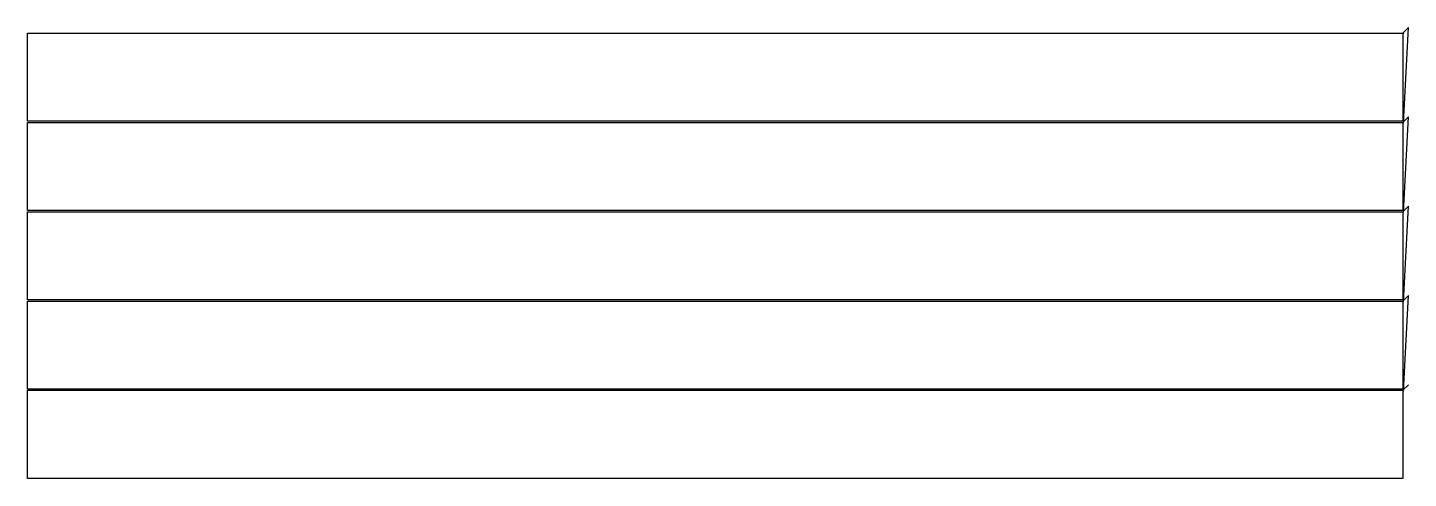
# Model space of a CAD drawing. Header units: metres. Extents: x 8 to 6123, y 8 to 2004.
import ezdxf

# ---------------------------------------------------------------- set-up
doc = ezdxf.new("R2010")
doc.units = ezdxf.units.M

msp = doc.modelspace()

# ---------------------------------------------------------------- linework, layer by layer
at = {"layer": 'TOOL_0'}
for p, q in [((8, 1589.444), (8, 1979.444)), ((8, 1979.444), (6098, 1979.444)), ((6122.749, 2004.193), (6098, 1979.444)), ((6098, 1979.444), (6098, 1589.444)), ((6098, 1979.444), (6101.536, 1975.908)), ((6101.536, 1580.657), (6122.749, 2004.193)), ((6122.749, 1608.942), (6098, 1584.193)), ((6101.536, 1185.405), (6122.749, 1608.942)), ((6098, 1589.444), (8, 1589.444)), ((8, 1194.193), (8, 1584.193)), ((8, 1584.193), (6098, 1584.193)), ((6098, 1584.193), (6098, 1194.193)), ((6098, 1584.193), (6101.536, 1580.657)), ((6098, 1194.193), (8, 1194.193)), ((8, 798.941), (8, 1188.941)), ((8, 1188.941), (6098, 1188.941)), ((6122.749, 1213.69), (6098, 1188.941)), ((6098, 1188.941), (6098, 798.941)), ((6098, 1188.941), (6101.536, 1185.405)), ((6101.536, 789.798), (6122.749, 1213.69)), ((6098, 798.941), (8, 798.941)), ((6122.749, 818.082), (6098, 793.334)), ((6101.536, 394.465), (6122.749, 818.082)), ((8, 403.334), (8, 793.334)), ((8, 793.334), (6098, 793.334)), ((6098, 793.334), (6098, 403.334)), ((6098, 793.334), (6101.536, 789.798)), ((6098, 403.334), (8, 403.334)), ((8, 8.001), (8, 398.001)), ((8, 398.001), (6098, 398.001)), ((6122.749, 422.75), (6098, 398.001)), ((6098, 398.001), (6098, 8.001)), ((6098, 398.001), (6101.536, 394.465)), ((6098, 8.001), (8, 8.001))]:
    msp.add_line(p, q, dxfattribs=at)

doc.saveas('drawing.dxf')
